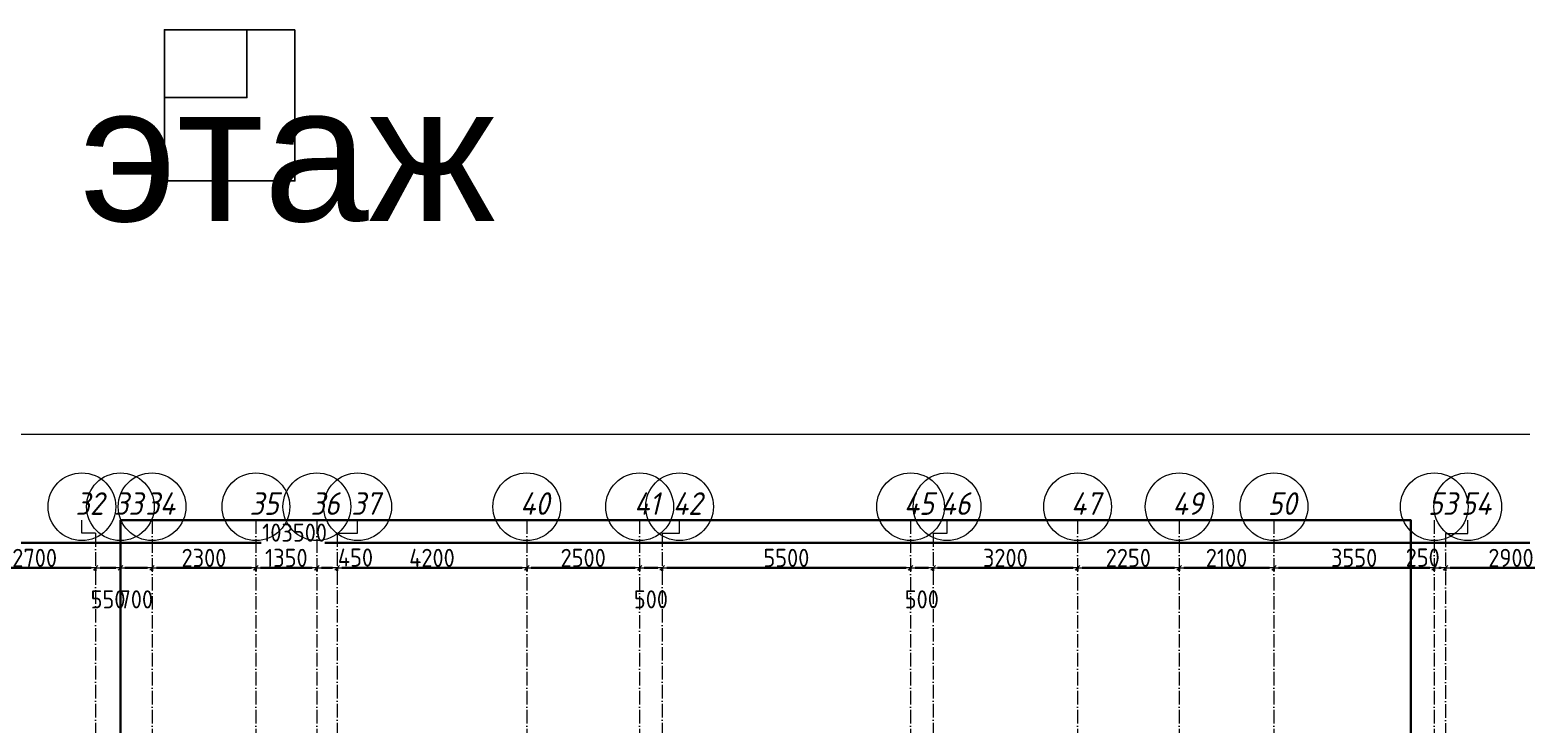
# Model space of a CAD drawing. Header units: millimetres. Extents: x -213536 to 1564669, y -45299 to 942238.
# Drawn here: x 27901 to 60933, y 545390 to 560776 of the extents above; entities that cross this region are included whole.
import ezdxf

# ---------------------------------------------------------------- set-up
doc = ezdxf.new("R2010")
doc.units = ezdxf.units.MM
doc.linetypes.add('50_200_ШТРИХ_1Т_ш5_п1_п1_', pattern=[700, 500, -100, 0, -100])
for name, color, linetype, lineweight in [('3.1) ЖБ окна 1.2 м', 102, 'Continuous', 30), ('3.3) Вычитаем ЖБбалки 0.4м -', 31, 'Continuous', 30), ('A-____-____-DIMS', 7, 'Continuous', 9), ('S-GRID-____-IDEN', 7, 'Continuous', 9), ('S-GRID-____-OTLN', 7, 'Continuous', 9), ('S-GRID-____-OTLN-1', 7, '50_200_ШТРИХ_1Т_ш5_п1_п1_', 9)]:
    doc.layers.add(name, color=color, linetype=linetype, lineweight=lineweight)
doc.styles.add('ISOCPEUR_I_9', font='isocpeui.ttf', dxfattribs={"width": 0.9, "height": 250})
doc.styles.get("Standard").update_dxf_attribs({"font": 'arial.ttf'})
doc.styles.add('СПДС', font='isocpeur.ttf', dxfattribs={"width": 0.9})
doc.dimstyles.new('Размера А3', dxfattribs={"dimtxt": 200, "dimasz": 100, "dimexe": 70, "dimexo": 100, "dimgap": 20, "dimtad": 1, "dimdec": 0, "dimrnd": 10, "dimzin": 0, "dimdsep": 46, "dimtxsty": 'СПДС', "dimblk": 'ARROWHEAD_6', "dimcen": 1, "dimclrd": 256, "dimclre": 256, "dimclrt": 256, "dimazin": 0, "dimtfac": 1, "dimtdec": 0, "dimtmove": 2, "dimatfit": 3, "dimfxl": 1, "dimtolj": 1, "dimtzin": 0, "dimarcsym": 0})

# ---------------------------------------------------------------- blocks, each defined once
blk = doc.blocks.new('Ось сетки - Круг_Ø6_00__ISO-2_5_0_9K_-25732049-АР1_План отверстий 2 этажа в осях 1-64_Ю-ЯЯ')
at = {"layer": 'S-GRID-____-IDEN'}
blk.add_circle((0, 0), 3, dxfattribs=at)
blk = doc.blocks.new('ARROWHEAD_6')
at = {"color": 0, "linetype": 'Continuous'}
for p, q in [((0, 0), (-1, 0)), ((-0.5, -0.5), (0.5, 0.5))]:
    blk.add_line(p, q, dxfattribs=at)
blk = doc.blocks.new('*D5606')
at = {"layer": 'A-____-____-DIMS', "lineweight": -2, "transparency": 16777216}
for p, q in [((26658, 548862), (26658, 548786)), ((26758, 548856), (29258, 548856)), ((29358, 548862), (29358, 548786))]:
    blk.add_line(p, q, dxfattribs=at)
at = {"layer": 'Defpoints', "color": 0, "lineweight": 30, "transparency": 16777216}
for p in [(26658, 548962), (29358, 548962), (29358, 548856)]:
    blk.add_point(p, dxfattribs=at)
at = {"layer": 'A-____-____-DIMS', "lineweight": -2, "transparency": 16777216, "xscale": 100, "yscale": 100, "zscale": 100, "rotation": 180}
blk.add_blockref('ARROWHEAD_6', (26658, 548856), dxfattribs=at)
at = {"layer": 'A-____-____-DIMS', "lineweight": -2, "transparency": 16777216, "xscale": 100, "yscale": 100, "zscale": 100}
blk.add_blockref('ARROWHEAD_6', (29358, 548856), dxfattribs=at)
at = {"layer": 'A-____-____-DIMS', "transparency": 16777216, "insert": (28008, 549076), "char_height": 400, "width": 2.49, "attachment_point": 5, "style": 'СПДС'}
blk.add_mtext('\\A1;2700', dxfattribs=at)
blk = doc.blocks.new('*D5607')
at = {"layer": 'A-____-____-DIMS', "lineweight": -2, "transparency": 16777216}
for p, q in [((29358, 548862), (29358, 548786)), ((29458, 548856), (29808, 548856)), ((29908, 548862), (29908, 548786))]:
    blk.add_line(p, q, dxfattribs=at)
at = {"layer": 'Defpoints', "color": 0, "lineweight": 30, "transparency": 16777216}
for p in [(29358, 548962), (29908, 548962), (29908, 548856)]:
    blk.add_point(p, dxfattribs=at)
at = {"layer": 'A-____-____-DIMS', "lineweight": -2, "transparency": 16777216, "xscale": 100, "yscale": 100, "zscale": 100, "rotation": 180}
blk.add_blockref('ARROWHEAD_6', (29358, 548856), dxfattribs=at)
at = {"layer": 'A-____-____-DIMS', "lineweight": -2, "transparency": 16777216, "xscale": 100, "yscale": 100, "zscale": 100}
blk.add_blockref('ARROWHEAD_6', (29908, 548856), dxfattribs=at)
at = {"layer": 'A-____-____-DIMS', "transparency": 16777216, "insert": (29633, 548156), "char_height": 400, "width": 1.87, "attachment_point": 5, "style": 'СПДС'}
blk.add_mtext('\\A1;550', dxfattribs=at)
blk = doc.blocks.new('*D5608')
at = {"layer": 'A-____-____-DIMS', "lineweight": -2, "transparency": 16777216}
for p, q in [((29908, 548862), (29908, 548786)), ((30008, 548856), (30508, 548856)), ((30608, 548862), (30608, 548786))]:
    blk.add_line(p, q, dxfattribs=at)
at = {"layer": 'Defpoints', "color": 0, "lineweight": 30, "transparency": 16777216}
for p in [(29908, 548962), (30608, 548962), (30608, 548856)]:
    blk.add_point(p, dxfattribs=at)
at = {"layer": 'A-____-____-DIMS', "lineweight": -2, "transparency": 16777216, "xscale": 100, "yscale": 100, "zscale": 100, "rotation": 180}
blk.add_blockref('ARROWHEAD_6', (29908, 548856), dxfattribs=at)
at = {"layer": 'A-____-____-DIMS', "lineweight": -2, "transparency": 16777216, "xscale": 100, "yscale": 100, "zscale": 100}
blk.add_blockref('ARROWHEAD_6', (30608, 548856), dxfattribs=at)
at = {"layer": 'A-____-____-DIMS', "transparency": 16777216, "insert": (30258, 548156), "char_height": 400, "width": 1.87, "attachment_point": 5, "style": 'СПДС'}
blk.add_mtext('\\A1;700', dxfattribs=at)
blk = doc.blocks.new('*D5609')
at = {"layer": 'A-____-____-DIMS', "lineweight": -2, "transparency": 16777216}
for p, q in [((30608, 548862), (30608, 548786)), ((30708, 548856), (32808, 548856)), ((32908, 548862), (32908, 548786))]:
    blk.add_line(p, q, dxfattribs=at)
at = {"layer": 'Defpoints', "color": 0, "lineweight": 30, "transparency": 16777216}
for p in [(30608, 548962), (32908, 548962), (32908, 548856)]:
    blk.add_point(p, dxfattribs=at)
at = {"layer": 'A-____-____-DIMS', "lineweight": -2, "transparency": 16777216, "xscale": 100, "yscale": 100, "zscale": 100, "rotation": 180}
blk.add_blockref('ARROWHEAD_6', (30608, 548856), dxfattribs=at)
at = {"layer": 'A-____-____-DIMS', "lineweight": -2, "transparency": 16777216, "xscale": 100, "yscale": 100, "zscale": 100}
blk.add_blockref('ARROWHEAD_6', (32908, 548856), dxfattribs=at)
at = {"layer": 'A-____-____-DIMS', "transparency": 16777216, "insert": (31758, 549076), "char_height": 400, "width": 2.49, "attachment_point": 5, "style": 'СПДС'}
blk.add_mtext('\\A1;2300', dxfattribs=at)
blk = doc.blocks.new('*D5610')
at = {"layer": 'A-____-____-DIMS', "lineweight": -2, "transparency": 16777216}
for p, q in [((32908, 548862), (32908, 548786)), ((33008, 548856), (34158, 548856)), ((34258, 548862), (34258, 548786))]:
    blk.add_line(p, q, dxfattribs=at)
at = {"layer": 'Defpoints', "color": 0, "lineweight": 30, "transparency": 16777216}
for p in [(32908, 548962), (34258, 548962), (34258, 548856)]:
    blk.add_point(p, dxfattribs=at)
at = {"layer": 'A-____-____-DIMS', "lineweight": -2, "transparency": 16777216, "xscale": 100, "yscale": 100, "zscale": 100, "rotation": 180}
blk.add_blockref('ARROWHEAD_6', (32908, 548856), dxfattribs=at)
at = {"layer": 'A-____-____-DIMS', "lineweight": -2, "transparency": 16777216, "xscale": 100, "yscale": 100, "zscale": 100}
blk.add_blockref('ARROWHEAD_6', (34258, 548856), dxfattribs=at)
at = {"layer": 'A-____-____-DIMS', "transparency": 16777216, "insert": (33583, 549076), "char_height": 400, "width": 2.3, "attachment_point": 5, "style": 'СПДС'}
blk.add_mtext('\\A1;1350', dxfattribs=at)
blk = doc.blocks.new('*D5611')
at = {"layer": 'A-____-____-DIMS', "lineweight": -2, "transparency": 16777216}
for p, q in [((34258, 548862), (34258, 548786)), ((34358, 548856), (34608, 548856)), ((34708, 548862), (34708, 548786))]:
    blk.add_line(p, q, dxfattribs=at)
at = {"layer": 'Defpoints', "color": 0, "lineweight": 30, "transparency": 16777216}
for p in [(34258, 548962), (34708, 548962), (34708, 548856)]:
    blk.add_point(p, dxfattribs=at)
at = {"layer": 'A-____-____-DIMS', "lineweight": -2, "transparency": 16777216, "xscale": 100, "yscale": 100, "zscale": 100, "rotation": 180}
blk.add_blockref('ARROWHEAD_6', (34258, 548856), dxfattribs=at)
at = {"layer": 'A-____-____-DIMS', "lineweight": -2, "transparency": 16777216, "xscale": 100, "yscale": 100, "zscale": 100}
blk.add_blockref('ARROWHEAD_6', (34708, 548856), dxfattribs=at)
at = {"layer": 'A-____-____-DIMS', "transparency": 16777216, "insert": (34724, 549283), "char_height": 400, "width": 1.94, "attachment_point": 1, "line_spacing_factor": 1.149209, "style": 'СПДС'}
blk.add_mtext('\\A1;450', dxfattribs=at)
blk = doc.blocks.new('*D5612')
at = {"layer": 'A-____-____-DIMS', "lineweight": -2, "transparency": 16777216}
for p, q in [((34708, 548862), (34708, 548786)), ((34808, 548856), (38808, 548856)), ((38908, 548862), (38908, 548786))]:
    blk.add_line(p, q, dxfattribs=at)
at = {"layer": 'Defpoints', "color": 0, "lineweight": 30, "transparency": 16777216}
for p in [(34708, 548962), (38908, 548962), (38908, 548856)]:
    blk.add_point(p, dxfattribs=at)
at = {"layer": 'A-____-____-DIMS', "lineweight": -2, "transparency": 16777216, "xscale": 100, "yscale": 100, "zscale": 100, "rotation": 180}
blk.add_blockref('ARROWHEAD_6', (34708, 548856), dxfattribs=at)
at = {"layer": 'A-____-____-DIMS', "lineweight": -2, "transparency": 16777216, "xscale": 100, "yscale": 100, "zscale": 100}
blk.add_blockref('ARROWHEAD_6', (38908, 548856), dxfattribs=at)
at = {"layer": 'A-____-____-DIMS', "transparency": 16777216, "insert": (36808, 549076), "char_height": 400, "width": 2.56, "attachment_point": 5, "style": 'СПДС'}
blk.add_mtext('\\A1;4200', dxfattribs=at)
blk = doc.blocks.new('*D5613')
at = {"layer": 'A-____-____-DIMS', "lineweight": -2, "transparency": 16777216}
for p, q in [((38908, 548862), (38908, 548786)), ((39008, 548856), (41308, 548856)), ((41408, 548862), (41408, 548786))]:
    blk.add_line(p, q, dxfattribs=at)
at = {"layer": 'Defpoints', "color": 0, "lineweight": 30, "transparency": 16777216}
for p in [(38908, 548962), (41408, 548962), (41408, 548856)]:
    blk.add_point(p, dxfattribs=at)
at = {"layer": 'A-____-____-DIMS', "lineweight": -2, "transparency": 16777216, "xscale": 100, "yscale": 100, "zscale": 100, "rotation": 180}
blk.add_blockref('ARROWHEAD_6', (38908, 548856), dxfattribs=at)
at = {"layer": 'A-____-____-DIMS', "lineweight": -2, "transparency": 16777216, "xscale": 100, "yscale": 100, "zscale": 100}
blk.add_blockref('ARROWHEAD_6', (41408, 548856), dxfattribs=at)
at = {"layer": 'A-____-____-DIMS', "transparency": 16777216, "insert": (40158, 549076), "char_height": 400, "width": 2.49, "attachment_point": 5, "style": 'СПДС'}
blk.add_mtext('\\A1;2500', dxfattribs=at)
blk = doc.blocks.new('*D5614')
at = {"layer": 'A-____-____-DIMS', "lineweight": -2, "transparency": 16777216}
for p, q in [((41408, 548862), (41408, 548786)), ((41508, 548856), (41808, 548856)), ((41908, 548862), (41908, 548786))]:
    blk.add_line(p, q, dxfattribs=at)
at = {"layer": 'Defpoints', "color": 0, "lineweight": 30, "transparency": 16777216}
for p in [(41408, 548962), (41908, 548962), (41908, 548856)]:
    blk.add_point(p, dxfattribs=at)
at = {"layer": 'A-____-____-DIMS', "lineweight": -2, "transparency": 16777216, "xscale": 100, "yscale": 100, "zscale": 100, "rotation": 180}
blk.add_blockref('ARROWHEAD_6', (41408, 548856), dxfattribs=at)
at = {"layer": 'A-____-____-DIMS', "lineweight": -2, "transparency": 16777216, "xscale": 100, "yscale": 100, "zscale": 100}
blk.add_blockref('ARROWHEAD_6', (41908, 548856), dxfattribs=at)
at = {"layer": 'A-____-____-DIMS', "transparency": 16777216, "insert": (41658, 548156), "char_height": 400, "width": 1.87, "attachment_point": 5, "style": 'СПДС'}
blk.add_mtext('\\A1;500', dxfattribs=at)
blk = doc.blocks.new('*D5615')
at = {"layer": 'A-____-____-DIMS', "lineweight": -2, "transparency": 16777216}
for p, q in [((41908, 548862), (41908, 548786)), ((42008, 548856), (47308, 548856)), ((47408, 548862), (47408, 548786))]:
    blk.add_line(p, q, dxfattribs=at)
at = {"layer": 'Defpoints', "color": 0, "lineweight": 30, "transparency": 16777216}
for p in [(41908, 548962), (47408, 548962), (47408, 548856)]:
    blk.add_point(p, dxfattribs=at)
at = {"layer": 'A-____-____-DIMS', "lineweight": -2, "transparency": 16777216, "xscale": 100, "yscale": 100, "zscale": 100, "rotation": 180}
blk.add_blockref('ARROWHEAD_6', (41908, 548856), dxfattribs=at)
at = {"layer": 'A-____-____-DIMS', "lineweight": -2, "transparency": 16777216, "xscale": 100, "yscale": 100, "zscale": 100}
blk.add_blockref('ARROWHEAD_6', (47408, 548856), dxfattribs=at)
at = {"layer": 'A-____-____-DIMS', "transparency": 16777216, "insert": (44658, 549076), "char_height": 400, "width": 2.49, "attachment_point": 5, "style": 'СПДС'}
blk.add_mtext('\\A1;5500', dxfattribs=at)
blk = doc.blocks.new('*D5616')
at = {"layer": 'A-____-____-DIMS', "lineweight": -2, "transparency": 16777216}
for p, q in [((47408, 548862), (47408, 548786)), ((47508, 548856), (47808, 548856)), ((47908, 548862), (47908, 548786))]:
    blk.add_line(p, q, dxfattribs=at)
at = {"layer": 'Defpoints', "color": 0, "lineweight": 30, "transparency": 16777216}
for p in [(47408, 548962), (47908, 548962), (47908, 548856)]:
    blk.add_point(p, dxfattribs=at)
at = {"layer": 'A-____-____-DIMS', "lineweight": -2, "transparency": 16777216, "xscale": 100, "yscale": 100, "zscale": 100, "rotation": 180}
blk.add_blockref('ARROWHEAD_6', (47408, 548856), dxfattribs=at)
at = {"layer": 'A-____-____-DIMS', "lineweight": -2, "transparency": 16777216, "xscale": 100, "yscale": 100, "zscale": 100}
blk.add_blockref('ARROWHEAD_6', (47908, 548856), dxfattribs=at)
at = {"layer": 'A-____-____-DIMS', "transparency": 16777216, "insert": (47658, 548156), "char_height": 400, "width": 1.87, "attachment_point": 5, "style": 'СПДС'}
blk.add_mtext('\\A1;500', dxfattribs=at)
blk = doc.blocks.new('*D5528')
at = {"layer": 'A-____-____-DIMS', "lineweight": -2, "transparency": 16777216}
for p, q in [((47908, 548862), (47908, 548786)), ((48008, 548856), (51008, 548856)), ((51108, 548862), (51108, 548786))]:
    blk.add_line(p, q, dxfattribs=at)
at = {"layer": 'Defpoints', "color": 0, "lineweight": 30, "transparency": 16777216}
for p in [(47908, 548962), (51108, 548962), (51108, 548856)]:
    blk.add_point(p, dxfattribs=at)
at = {"layer": 'A-____-____-DIMS', "lineweight": -2, "transparency": 16777216, "xscale": 100, "yscale": 100, "zscale": 100, "rotation": 180}
blk.add_blockref('ARROWHEAD_6', (47908, 548856), dxfattribs=at)
at = {"layer": 'A-____-____-DIMS', "lineweight": -2, "transparency": 16777216, "xscale": 100, "yscale": 100, "zscale": 100}
blk.add_blockref('ARROWHEAD_6', (51108, 548856), dxfattribs=at)
at = {"layer": 'A-____-____-DIMS', "transparency": 16777216, "insert": (49508, 549076), "char_height": 400, "width": 2.49, "attachment_point": 5, "style": 'СПДС'}
blk.add_mtext('\\A1;3200', dxfattribs=at)
blk = doc.blocks.new('*D5529')
at = {"layer": 'A-____-____-DIMS', "lineweight": -2, "transparency": 16777216}
for p, q in [((51108, 548862), (51108, 548786)), ((51208, 548856), (53258, 548856)), ((53358, 548862), (53358, 548786))]:
    blk.add_line(p, q, dxfattribs=at)
at = {"layer": 'Defpoints', "color": 0, "lineweight": 30, "transparency": 16777216}
for p in [(51108, 548962), (53358, 548962), (53358, 548856)]:
    blk.add_point(p, dxfattribs=at)
at = {"layer": 'A-____-____-DIMS', "lineweight": -2, "transparency": 16777216, "xscale": 100, "yscale": 100, "zscale": 100, "rotation": 180}
blk.add_blockref('ARROWHEAD_6', (51108, 548856), dxfattribs=at)
at = {"layer": 'A-____-____-DIMS', "lineweight": -2, "transparency": 16777216, "xscale": 100, "yscale": 100, "zscale": 100}
blk.add_blockref('ARROWHEAD_6', (53358, 548856), dxfattribs=at)
at = {"layer": 'A-____-____-DIMS', "transparency": 16777216, "insert": (52233, 549076), "char_height": 400, "width": 2.49, "attachment_point": 5, "style": 'СПДС'}
blk.add_mtext('\\A1;2250', dxfattribs=at)
blk = doc.blocks.new('*D5530')
at = {"layer": 'A-____-____-DIMS', "lineweight": -2, "transparency": 16777216}
for p, q in [((53358, 548862), (53358, 548786)), ((53458, 548856), (55358, 548856)), ((55458, 548862), (55458, 548786))]:
    blk.add_line(p, q, dxfattribs=at)
at = {"layer": 'Defpoints', "color": 0, "lineweight": 30, "transparency": 16777216}
for p in [(53358, 548962), (55458, 548962), (55458, 548856)]:
    blk.add_point(p, dxfattribs=at)
at = {"layer": 'A-____-____-DIMS', "lineweight": -2, "transparency": 16777216, "xscale": 100, "yscale": 100, "zscale": 100, "rotation": 180}
blk.add_blockref('ARROWHEAD_6', (53358, 548856), dxfattribs=at)
at = {"layer": 'A-____-____-DIMS', "lineweight": -2, "transparency": 16777216, "xscale": 100, "yscale": 100, "zscale": 100}
blk.add_blockref('ARROWHEAD_6', (55458, 548856), dxfattribs=at)
at = {"layer": 'A-____-____-DIMS', "transparency": 16777216, "insert": (54408, 549076), "char_height": 400, "width": 2.3, "attachment_point": 5, "style": 'СПДС'}
blk.add_mtext('\\A1;2100', dxfattribs=at)
blk = doc.blocks.new('*D5531')
at = {"layer": 'A-____-____-DIMS', "lineweight": -2, "transparency": 16777216}
for p, q in [((55458, 548862), (55458, 548786)), ((55558, 548856), (58908, 548856)), ((59008, 548862), (59008, 548786))]:
    blk.add_line(p, q, dxfattribs=at)
at = {"layer": 'Defpoints', "color": 0, "lineweight": 30, "transparency": 16777216}
for p in [(55458, 548962), (59008, 548962), (59008, 548856)]:
    blk.add_point(p, dxfattribs=at)
at = {"layer": 'A-____-____-DIMS', "lineweight": -2, "transparency": 16777216, "xscale": 100, "yscale": 100, "zscale": 100, "rotation": 180}
blk.add_blockref('ARROWHEAD_6', (55458, 548856), dxfattribs=at)
at = {"layer": 'A-____-____-DIMS', "lineweight": -2, "transparency": 16777216, "xscale": 100, "yscale": 100, "zscale": 100}
blk.add_blockref('ARROWHEAD_6', (59008, 548856), dxfattribs=at)
at = {"layer": 'A-____-____-DIMS', "transparency": 16777216, "insert": (57233, 549076), "char_height": 400, "width": 2.49, "attachment_point": 5, "style": 'СПДС'}
blk.add_mtext('\\A1;3550', dxfattribs=at)
blk = doc.blocks.new('*D5532')
at = {"layer": 'A-____-____-DIMS', "lineweight": -2, "transparency": 16777216}
for p, q in [((59008, 548862), (59008, 548786)), ((59108, 548856), (59158, 548856)), ((59258, 548862), (59258, 548786))]:
    blk.add_line(p, q, dxfattribs=at)
at = {"layer": 'Defpoints', "color": 0, "lineweight": 30, "transparency": 16777216}
for p in [(59008, 548962), (59258, 548962), (59258, 548856)]:
    blk.add_point(p, dxfattribs=at)
at = {"layer": 'A-____-____-DIMS', "lineweight": -2, "transparency": 16777216, "xscale": 100, "yscale": 100, "zscale": 100, "rotation": 180}
blk.add_blockref('ARROWHEAD_6', (59008, 548856), dxfattribs=at)
at = {"layer": 'A-____-____-DIMS', "lineweight": -2, "transparency": 16777216, "xscale": 100, "yscale": 100, "zscale": 100}
blk.add_blockref('ARROWHEAD_6', (59258, 548856), dxfattribs=at)
at = {"layer": 'A-____-____-DIMS', "transparency": 16777216, "insert": (58375, 549283), "char_height": 400, "width": 1.87, "attachment_point": 1, "line_spacing_factor": 1.149209, "style": 'СПДС'}
blk.add_mtext('\\A1;250', dxfattribs=at)
blk = doc.blocks.new('*D5533')
at = {"layer": 'A-____-____-DIMS', "lineweight": -2, "transparency": 16777216}
for p, q in [((59258, 548862), (59258, 548786)), ((59358, 548856), (62058, 548856)), ((62158, 548862), (62158, 548786))]:
    blk.add_line(p, q, dxfattribs=at)
at = {"layer": 'Defpoints', "color": 0, "lineweight": 30, "transparency": 16777216}
for p in [(59258, 548962), (62158, 548962), (62158, 548856)]:
    blk.add_point(p, dxfattribs=at)
at = {"layer": 'A-____-____-DIMS', "lineweight": -2, "transparency": 16777216, "xscale": 100, "yscale": 100, "zscale": 100, "rotation": 180}
blk.add_blockref('ARROWHEAD_6', (59258, 548856), dxfattribs=at)
at = {"layer": 'A-____-____-DIMS', "lineweight": -2, "transparency": 16777216, "xscale": 100, "yscale": 100, "zscale": 100}
blk.add_blockref('ARROWHEAD_6', (62158, 548856), dxfattribs=at)
at = {"layer": 'A-____-____-DIMS', "transparency": 16777216, "insert": (60708, 549076), "char_height": 400, "width": 2.49, "attachment_point": 5, "style": 'СПДС'}
blk.add_mtext('\\A1;2900', dxfattribs=at)
blk = doc.blocks.new('*D5539')
at = {"layer": 'A-____-____-DIMS', "lineweight": -2, "transparency": 16777216}
for p, q in [((-17942, 549415), (-17942, 549339)), ((-17842, 549409), (33027, 549409)), ((85458, 549409), (34435, 549409)), ((85558, 549415), (85558, 549339))]:
    blk.add_line(p, q, dxfattribs=at)
at = {"layer": 'Defpoints', "color": 0, "lineweight": 30, "transparency": 16777216}
for p in [(-17942, 549515), (85558, 549515), (85558, 549409)]:
    blk.add_point(p, dxfattribs=at)
at = {"layer": 'A-____-____-DIMS', "lineweight": -2, "transparency": 16777216, "xscale": 100, "yscale": 100, "zscale": 100, "rotation": 180}
blk.add_blockref('ARROWHEAD_6', (-17942, 549409), dxfattribs=at)
at = {"layer": 'A-____-____-DIMS', "lineweight": -2, "transparency": 16777216, "xscale": 100, "yscale": 100, "zscale": 100}
blk.add_blockref('ARROWHEAD_6', (85558, 549409), dxfattribs=at)
at = {"layer": 'A-____-____-DIMS', "transparency": 16777216, "insert": (33047, 549835), "char_height": 400, "width": 3.54, "attachment_point": 1, "line_spacing_factor": 1.149209, "style": 'СПДС'}
blk.add_mtext('\\A1;103500', dxfattribs=at)
blk = doc.blocks.new('2этаж')
at = {"layer": 'S-GRID-____-OTLN-1', "color": 251, "ltscale": 0.6, "true_color": 0x636466}
for p, q in [((29908.3, 549908.8), (29908.3, 512083.3)), ((30608.3, 549908.8), (30608.3, 536263.3)), ((32908.3, 549908.8), (32908.3, 511907.5)), ((34258.3, 549908.8), (34258.3, 525691.4)), ((38908.3, 549908.8), (38908.3, 511907.5)), ((41408.3, 549908.8), (41408.3, 511907.5)), ((47408.3, 549908.8), (47408.3, 511907.5)), ((51108.3, 549908.8), (51108.3, 511907.5)), ((53358.3, 549908.8), (53358.3, 511907.5)), ((55458.3, 549908.8), (55458.3, 498997)), ((59008.3, 549908.8), (59008.3, 498997)), ((29358.3, 549620.5), (29358.3, 511907.5)), ((34708.3, 549620.5), (34708.3, 525691.4)), ((41908.3, 549620.5), (41908.3, 512048.6)), ((47908.3, 549620.5), (47908.3, 512048.6)), ((59258.3, 549613.9), (59258.3, 499306.9))]:
    blk.add_line(p, q, dxfattribs=at)
at = {"layer": 'S-GRID-____-IDEN', "xscale": 250, "yscale": 250, "zscale": 99.99999999999993, "rotation": 180}
for p in [(29053.4, 550208.8), (29908.3, 550208.8), (30608.3, 550208.8), (32908.3, 550208.8), (34258.3, 550208.8), (35161.9, 550208.8), (38908.3, 550208.8), (41408.3, 550208.8), (42291.4, 550208.8), (47408.3, 550208.8), (48217.8, 550208.8), (51108.3, 550208.8), (53358.3, 550208.8), (55458.3, 550208.8), (59008.3, 550208.8), (59751.2, 550208.8)]:
    blk.add_blockref('Ось сетки - Круг_Ø6_00__ISO-2_5_0_9K_-25732049-АР1_План отверстий 2 этажа в осях 1-64_Ю-ЯЯ', p, dxfattribs=at)
at = {"layer": 'S-GRID-____-IDEN', "char_height": 500, "attachment_point": 1, "style": 'ISOCPEUR_I_9'}
for s, insert, width in [('32', (28914.5, 550528.5), 404.05), ('33', (29769.4, 550528.5), 404.05), ('34', (30460.4, 550528.5), 425.696), ('35', (32769.4, 550528.5), 404.05), ('36', (34119.4, 550528.5), 404.05), ('37', (35023, 550528.5), 404.05), ('40', (38760.4, 550528.5), 425.696), ('41', (41284.2, 550528.5), 367.975), ('42', (42143.5, 550528.5), 425.696), ('45', (47260.4, 550528.5), 425.696), ('46', (48069.8, 550528.5), 425.696), ('47', (50960.4, 550528.5), 425.696), ('49', (53210.4, 550528.5), 425.696), ('50', (55319.4, 550528.5), 404.05), ('53', (58869.4, 550528.5), 404.05), ('54', (59603.3, 550528.5), 425.696)]:
    blk.add_mtext(s, dxfattribs=dict(at, insert=insert, width=width))
at = {"layer": 'A-____-____-DIMS'}
for base, p1, p2, picture, middle in [((85558.3, 549408.6), (-17941.7, 549514.7), (85558.3, 549514.7), '*D5539', (33731.2, 549568.6)), ((34708.3, 548856.4), (34258.3, 548962.5), (34708.3, 548962.5), '*D5611', (35084.4, 549016.3)), ((59258.3, 548856.4), (59008.3, 548962.5), (59258.3, 548962.5), '*D5532', (58716.7, 549016.3))]:
    dim = blk.add_linear_dim(base=base, p1=p1, p2=p2, dimstyle='Размера А3', override={"dimtxt": 400}, dxfattribs=at)
    dim.commit()
    dim.dimension.update_dxf_attribs({"geometry": picture, "text_midpoint": middle, "dimtype": 160})
for base, p1, p2, picture, middle in [((29358.3, 548856.4), (26658.3, 548962.5), (29358.3, 548962.5), '*D5606', (28008.3, 549076.4)), ((32908.3, 548856.4), (30608.3, 548962.5), (32908.3, 548962.5), '*D5609', (31758.3, 549076.4)), ((34258.3, 548856.4), (32908.3, 548962.5), (34258.3, 548962.5), '*D5610', (33583.3, 549076.4)), ((38908.3, 548856.4), (34708.3, 548962.5), (38908.3, 548962.5), '*D5612', (36808.3, 549076.4)), ((41408.3, 548856.4), (38908.3, 548962.5), (41408.3, 548962.5), '*D5613', (40158.3, 549076.4)), ((47408.3, 548856.4), (41908.3, 548962.5), (47408.3, 548962.5), '*D5615', (44658.3, 549076.4)), ((51108.3, 548856.4), (47908.3, 548962.5), (51108.3, 548962.5), '*D5528', (49508.3, 549076.4)), ((53358.3, 548856.4), (51108.3, 548962.5), (53358.3, 548962.5), '*D5529', (52233.3, 549076.4)), ((55458.3, 548856.4), (53358.3, 548962.5), (55458.3, 548962.5), '*D5530', (54408.3, 549076.4)), ((59008.3, 548856.4), (55458.3, 548962.5), (59008.3, 548962.5), '*D5531', (57233.3, 549076.4)), ((62158.3, 548856.4), (59258.3, 548962.5), (62158.3, 548962.5), '*D5533', (60708.3, 549076.4)), ((29908.3, 548856.4), (29358.3, 548962.5), (29908.3, 548962.5), '*D5607', (29633.3, 548156.4)), ((30608.3, 548856.4), (29908.3, 548962.5), (30608.3, 548962.5), '*D5608', (30258.3, 548156.4)), ((41908.3, 548856.4), (41408.3, 548962.5), (41908.3, 548962.5), '*D5614', (41658.3, 548156.4)), ((47908.3, 548856.4), (47408.3, 548962.5), (47908.3, 548962.5), '*D5616', (47658.3, 548156.4))]:
    dim = blk.add_linear_dim(base=base, p1=p1, p2=p2, dimstyle='Размера А3', override={"dimtxt": 400}, dxfattribs=at)
    dim.commit()
    dim.dimension.update_dxf_attribs({"geometry": picture, "text_midpoint": middle})

msp = doc.modelspace()

# ---------------------------------------------------------------- linework, layer by layer
for points in [[(30880.9, 559276.4), (32710.9, 559276.4), (32710.9, 560776.4), (30880.9, 560776.4)], [(33770.9, 560776.4), (30887.2, 560776.4), (30887.2, 557426.4), (33770.9, 557426.4)]]:
    msp.add_lwpolyline(points, close=True)
at = {"color": 1, "lineweight": 0}
msp.add_lwpolyline([(-23154.5, 551818.7), (90081.5, 551818.7), (90081.5, 452990.7), (-23154.5, 452990.7)], close=True, dxfattribs=at)
at = {"layer": '3.3) Вычитаем ЖБбалки 0.4м -'}
msp.add_lwpolyline([(58491.8, 514313.4), (29908.3, 514313.4), (29908.3, 549908.8), (58491.8, 549908.8)], close=True, dxfattribs=at)
at = {"layer": 'S-GRID-____-OTLN'}
for p, q in [((29053.4, 549620.5), (29053.4, 549908.8)), ((35161.9, 549620.5), (35161.9, 549908.8)), ((42291.4, 549620.5), (42291.4, 549908.8)), ((48217.8, 549620.5), (48217.8, 549908.8)), ((59751.2, 549613.9), (59751.2, 549908.8)), ((29358.3, 549620.5), (29053.4, 549620.5)), ((34708.3, 549620.5), (35161.9, 549620.5)), ((41908.3, 549620.5), (42291.4, 549620.5)), ((47908.3, 549620.5), (48217.8, 549620.5)), ((59258.3, 549613.9), (59751.2, 549613.9))]:
    msp.add_line(p, q, dxfattribs=at)

# ---------------------------------------------------------------- block references
at = {"layer": '3.1) ЖБ окна 1.2 м'}
msp.add_blockref('2этаж', (0, 0), dxfattribs=at)

# ---------------------------------------------------------------- texts
at = {"color": 1, "lineweight": 30, "insert": (25523.5, 559538.7), "char_height": 3000, "attachment_point": 1}
msp.add_mtext_dynamic_manual_height_columns('2 этаж', width=55251, gutter_width=1, heights=[0], dxfattribs=at)

doc.saveas('drawing.dxf')
